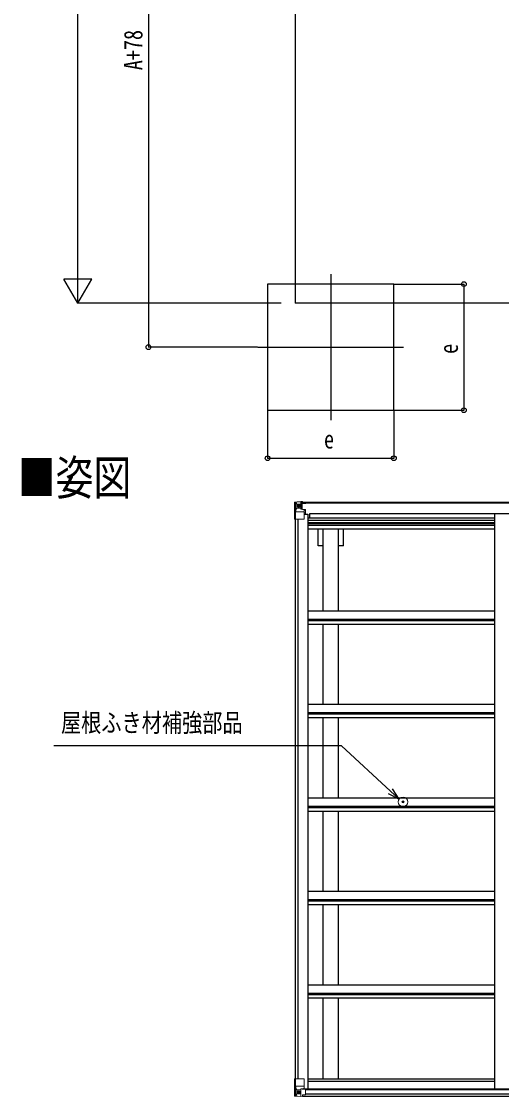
# Model space of a CAD drawing. Units: millimetres, scale not verified. Extents: x -10512 to 10512, y -7425 to 7425.
# Drawn here: x -2938 to -1226, y -417 to 3419 of the extents above; entities that cross this region are included whole.
import ezdxf
from ezdxf.enums import TextEntityAlignment as Align

# ---------------------------------------------------------------- set-up
doc = ezdxf.new("R2010")
doc.units = ezdxf.units.MM
doc.header["$LTSCALE"] = 30
for name, color, linetype in [('0-2_USER1', 3, 'Continuous'), ('0-3_YKK_12', 2, 'Continuous'), ('0-5_YKK_A1', 4, 'Continuous'), ('0-6_YKK_D', 6, 'Continuous')]:
    doc.layers.add(name, color=color, linetype=linetype)
doc.layers.add('0-4_YKK_13', color=4, linetype='Continuous', lineweight=18)
doc.styles.add('ＭＳ ゴシック', font='')
doc.styles.get('ＭＳ ゴシック').set_extended_font_data('MS Gothic')

msp = doc.modelspace()

# ---------------------------------------------------------------- linework, layer by layer
at = {"layer": '0-3_YKK_12'}
for p, q in [((-1834.87, 2516.82), (-1834.87, 1996.82)), ((-2094.87, 2256.82), (-1574.87, 2256.82))]:
    msp.add_line(p, q, dxfattribs=at)
at = {"layer": '0-4_YKK_13'}
for p, q in [((-1963.87, 1703.32), (-1963.87, 1703.28)), ((-1962.93, 1704.32), (-1962.93, 1704.32)), ((-1962.93, 1704.27), (-1962.93, 1704.31)), ((-1953.96, 1704.7), (-1961.88, 1704.23)), ((-1961.02, 1703.26), (-1961.02, 1703.19)), ((-1961.02, 1642.61), (-1961.02, 1703.19)), ((-1957.05, 1699.82), (-1959.79, 1703.48)), ((-1956.2, 1696.31), (-1953.87, 1696.37)), ((-1956.2, 1682.84), (-1956.2, 1696.31)), ((-1941.87, 1705.49), (-1953.87, 1704.71)), ((-1953.87, 1696.36), (-1941.87, 1696.36)), ((-1948.39, 1689.17), (-1948.39, 1688.21)), ((-1942.87, 1696.36), (-1941.87, 1696.36)), ((-1935.37, 1706), (-1941.87, 1705.61)), ((-1941.87, 1679.51), (-1941.87, 1705.61)), ((-1941.87, 1704.72), (-1935.37, 1705.12)), ((-1940.37, 1699.9), (-1941.87, 1699.9)), ((-1940.37, 1696.36), (-1941.87, 1696.36)), ((-1935.37, 1704.19), (-1940.37, 1704.11)), ((-1939.87, 1699.54), (-1940.37, 1699.54)), ((-1936.37, 1694.61), (-1940.37, 1694.61)), ((-1940.26, 1698.24), (-1936.37, 1698.24)), ((-1939.87, 1700.57), (-1939.87, 1698.61)), ((-1931.87, 1700.57), (-1939.87, 1700.57)), ((-1931.87, 1700.54), (-1939.87, 1700.54)), ((-1929.87, 1698.7), (-1939.87, 1698.61)), ((-1939.87, 1698.45), (-1939.87, 1698.61)), ((-1939.87, 1698.61), (-1939.87, 1698.61)), ((-1936.37, 1678.5), (-1936.37, 1698.47)), ((-1935.37, 1705.12), (-1935.37, 1706)), ((-1935.37, 1704.61), (-1935.37, 1705.12)), ((-1935.37, 1704.61), (-1935.37, 1704.19)), ((-1935.37, 1704.19), (-1935.37, 1703.38)), ((-1930.37, 1703.81), (-1930.37, 1703.38)), ((-1930.07, 1703.81), (-1930.37, 1703.81)), ((-1930.07, 1703.81), (-1928.38, 1703.38)), ((-1929.87, 1700.31), (-1924.87, 1700.31)), ((-1929.87, 1698.7), (-1929.87, 1700.31)), ((-1924.87, 1701.23), (-1924.87, 1700.31)), ((-1924.87, 1700.31), (-1923.87, 1700.31)), ((-1923.87, 1700.31), (-1923.87, 1701.23)), ((-1923.87, 1700.31), (-1923.87, 1698.74)), ((-1923.87, 1698.63), (-1923.87, 1698.74)), ((-1960.48, 1669.49), (-1956.34, 1681.57)), ((-1960.48, 1669.49), (-1953.87, 1669.27)), ((-1953.87, 1682.81), (-1956.2, 1682.84)), ((-1953.87, 1682.81), (-1941.87, 1682.81)), ((-1953.87, 1682.81), (-1953.87, 1682.81)), ((-1953.87, 1669.27), (-1929.87, 1669.27)), ((-1940.37, 1682.81), (-1941.87, 1682.81)), ((-1941.04, 1679.25), (-1930.69, 1677.6)), ((-1941.04, 1678.62), (-1941.04, 1679.25)), ((-1930.69, 1676.96), (-1941.04, 1678.62)), ((-1936.37, 1686.4), (-1940.37, 1686.4)), ((-1930.69, 1677.6), (-1930.69, 1676.96)), ((-1930.42, 1677.52), (-1926.37, 1677.48)), ((-1929.87, 1643.61), (-1929.87, 1676.7)), ((-1925.37, 1665.61), (-1929.87, 1665.61)), ((-1925.37, 1677.48), (-1926.37, 1677.48)), ((-1926.37, 1675.75), (-1925.37, 1675.76)), ((-1925.37, 1661.26), (-1925.37, 1677.48)), ((-1961.02, 1642.61), (-1930.87, 1642.61)), ((-1579.29, 634.95), (-1578.18, 634.97)), ((-1579.29, 633.95), (-1578.18, 633.93)), ((-1578.18, 634.97), (-1577.66, 635.07)), ((-1578.18, 633.93), (-1577.66, 633.83)), ((-1577.56, 635.59), (-1577.66, 635.07)), ((-1577.56, 633.31), (-1577.66, 633.83)), ((-1577.54, 636.69), (-1577.56, 635.59)), ((-1577.54, 632.2), (-1577.56, 633.31)), ((-1576.54, 636.69), (-1576.52, 635.59)), ((-1576.54, 632.2), (-1576.52, 633.31)), ((-1576.52, 635.59), (-1576.42, 635.07)), ((-1576.52, 633.31), (-1576.42, 633.83)), ((-1575.91, 634.97), (-1576.42, 635.07)), ((-1575.91, 633.93), (-1576.42, 633.83)), ((-1574.8, 634.95), (-1575.91, 634.97)), ((-1574.8, 633.95), (-1575.91, 633.93)), ((-1963.87, -353.37), (-1930.87, -353.37)), ((-1963.87, -414.08), (-1963.87, -353.37)), ((-1961.02, -353.37), (-1961.02, -413.95)), ((-1960.48, -380.25), (-1953.87, -380.04)), ((-1960.48, -380.25), (-1956.34, -392.34)), ((-1953.87, -380.04), (-1929.87, -380.04)), ((-1929.87, -354.37), (-1929.87, -387.47)), ((-1962.93, -415.04), (-1962.93, -415.08)), ((-1953.96, -415.47), (-1961.88, -414.99)), ((-1961.02, -414.02), (-1961.02, -413.95)), ((-1957.05, -410.58), (-1959.79, -414.25)), ((-1953.87, -393.57), (-1956.2, -393.6)), ((-1956.2, -393.6), (-1956.2, -407.07)), ((-1956.2, -407.07), (-1953.87, -407.13)), ((-1953.87, -393.57), (-1953.87, -393.57)), ((-1941.87, -393.57), (-1953.87, -393.57)), ((-1953.87, -407.13), (-1941.87, -407.13)), ((-1941.87, -416.26), (-1953.87, -415.47)), ((-1949.35, -399.93), (-1949.35, -398.97)), ((-1941.87, -389.58), (-1935.37, -389.58)), ((-1941.87, -389.58), (-1941.87, -416.37)), ((-1930.69, -387.73), (-1941.04, -389.38)), ((-1941.04, -389.38), (-1941.04, -389.58)), ((-1938.34, -389.58), (-1930.69, -388.36)), ((-1935.37, -389.58), (-1926.37, -389.62)), ((-1935.37, -416.77), (-1935.37, -410.82)), ((-1926.37, -411.4), (-1935.37, -411.45)), ((-1930.69, -388.36), (-1930.69, -387.73)), ((-1925.37, -390.53), (-1925.37, -410.68))]:
    msp.add_line(p, q, dxfattribs=at)
for points in [[(-1963.87, 1703.28), (-1963.87, 1642.61), (-1961.02, 1642.61)], [(-1962.93, 1704.32), (-1953.87, 1704.87), (-1941.87, 1705.61)], [(-1950.31, 1690.13), (-1951.27, 1690.13), (-1951.27, 1691.09), (-1950.31, 1691.09)], [(-1949.35, 1692.05), (-1949.35, 1693.01), (-1948.39, 1693.01), (-1948.39, 1692.05)], [(-1948.39, 1688.21), (-1949.35, 1688.21), (-1949.35, 1689.17)], [(-1947.43, 1691.09), (-1946.47, 1691.09), (-1946.47, 1690.13), (-1947.43, 1690.13)], [(-1935.37, 1704.61), (-1940.37, 1704.61), (-1940.37, 1679.14)], [(-1939.87, 1699.54), (-1931.87, 1699.54), (-1931.87, 1701.23)], [(-1924.87, 1698.58), (-1939.87, 1698.45), (-1939.87, 1698.45)], [(-1929.87, 1698.7), (-1929.87, 1698.69), (-1923.87, 1698.74)], [(-1926.37, 1677.48), (-1926.37, 1675.75), (-1929.87, 1675.73)], [(-1962.93, -415.08), (-1953.87, -415.64), (-1935.37, -416.77)], [(-1950.31, -401.85), (-1951.27, -401.85), (-1951.27, -400.89), (-1950.31, -400.89)], [(-1949.35, -398.97), (-1948.39, -398.97), (-1948.39, -399.93)], [(-1948.39, -402.81), (-1948.39, -403.77), (-1949.35, -403.77), (-1949.35, -402.81)], [(-1947.43, -400.89), (-1946.47, -400.89), (-1946.47, -401.85), (-1947.43, -401.85)], [(-1925.37, -410.68), (-1925.38, -410.79), (-1935.37, -410.82)]]:
    msp.add_lwpolyline(points, dxfattribs=at)
for centre, radius in [((-1948.87, 1690.61), 5.3), ((-1577.04, 634.45), 17), ((-1577.04, 634.45), 4), ((-1948.87, -401.37), 5.3)]:
    msp.add_circle(centre, radius, dxfattribs=at)
for centre, radius, start, end in [((-1962.87, 1703.32), 0.999, 93.4424, 179.95083), ((-1962.87, 1703.32), 1, 93.50017, 180.00079), ((-1962.87, 1703.28), 0.999, 93.4424, 179.95083), ((-1961.71, 1716.93), 12.7, 269.24466, 275.10311), ((-1959.74, 1703.31), 1.28, 131.17831, 182.45895), ((-1950.31, 1692.05), 0.96, 270, 0), ((-1950.31, 1689.17), 0.96, 0, 90), ((-1947.43, 1692.05), 0.96, 180, 270), ((-1947.43, 1689.17), 0.96, 90, 180), ((-1939.87, 1701.07), 0.5, 179.99802, 269.99691), ((-1939.87, 1701.04), 0.5, 180.00109, 270.00109), ((-1939.87, 1698.11), 0.5, 90.52895, 180.04464), ((-1939.85, 1697.93), 0.513, 91.88028, 181.04707), ((-1924.73, 1706.27), 7.69, 268.96999, 276.43426), ((-1940.93, 1680.18), 0.937, 182.32209, 263.26766), ((-1940.93, 1679.55), 0.937, 182.32209, 263.26766), ((-1930.8, 1676.67), 0.937, 2.32209, 83.26766), ((-1930.8, 1676.03), 0.937, 2.32209, 83.26766), ((-1930.87, 1643.61), 1, 270, 0), ((-1577.04, 634.45), 2.3, 167.44414, 192.55586), ((-1577.04, 634.45), 2.3, 77.44414, 102.55586), ((-1577.04, 634.45), 2.3, 257.44414, 282.55586), ((-1577.04, 634.45), 2.3, 347.44414, 12.55586), ((-1930.87, -354.37), 1, 0, 90), ((-1962.87, -414.04), 0.999, 180.04917, 266.5576), ((-1962.87, -414.08), 0.999, 180.04917, 266.5576), ((-1962.87, -414.08), 1, 179.99921, 266.49983), ((-1961.71, -427.69), 12.7, 84.89689, 90.75534), ((-1959.74, -414.08), 1.28, 177.54105, 228.82169), ((-1950.31, -399.93), 0.96, 270, 0), ((-1950.31, -402.81), 0.96, 0, 90), ((-1947.43, -399.93), 0.96, 180, 270), ((-1947.43, -402.81), 0.96, 90, 180), ((-1940.93, -390.31), 0.937, 96.73234, 129.06602), ((-1930.8, -386.8), 0.937, 276.73234, 357.67791), ((-1930.8, -387.43), 0.937, 276.73234, 357.67791)]:
    msp.add_arc(centre, radius, start, end, dxfattribs=at)
for centre, major_axis, ratio, start_param, end_param in [((-1761.93, 1716.63), (201, 12.36), 0.060933, 3.1373463, 3.1378449), ((-1960.93, 1704.4), (2, 0.12), 0.060933, 3.1378449, 4.2119296), ((-1960.74, 1701.3), (-0.02, 3), 0.466854, 5.5234897, 6.1575023), ((-1959.07, 1696.23), (0.03, 5), 0.573921, 4.7320603, 5.5159136), ((-2035.62, 1696.36), (81.75, 0), 0.061163, 0, 0.0007725), ((-1959.76, 1671.84), (0.85, 2.32), 0.403757, 2.3087461, 3.2744049), ((-1957.6, 1682.86), (0, 3), 0.468246, 4.2703918, 4.7058971), ((-1959.76, -382.6), (0.85, -2.32), 0.403757, 3.0087805, 3.9744392), ((-1960.93, -415.16), (2, -0.12), 0.060933, 2.0712557, 3.1453404), ((-1761.93, -427.39), (201, -12.36), 0.060933, 3.1453404, 3.145839), ((-1960.74, -412.06), (-0.02, -3), 0.466854, 0.125683, 0.7596956), ((-1959.07, -406.99), (0.03, -5), 0.573921, 0.7672717, 1.551125), ((-1957.6, -393.62), (0, -3), 0.468246, 1.5772882, 2.0127935), ((-2035.62, -407.13), (81.75, 0), 0.061163, 6.2824128, 6.2831853), ((-1926.37, -390.52), (1, -0.021), 0.906239, 0.0187047, 1.589501), ((-1926.37, -410.69), (1, 0.012), 0.707053, 4.7036637, 6.124411)]:
    msp.add_ellipse(centre, major_axis=major_axis, ratio=ratio, start_param=start_param, end_param=end_param, dxfattribs=at)
at = {"layer": '0-5_YKK_A1'}
for p, q in [((-1961.87, 4531.62), (-1961.87, 2413.24)), ((942.13, 2413.24), (-1961.87, 2413.24)), ((-1940.37, 1703.38), (920.63, 1703.38)), ((-1940.37, 1701.23), (920.63, 1701.23)), ((-1929.87, 1661.26), (-1916.87, 1661.26)), ((-1916.87, 1661.26), (-1916.87, -389.39)), ((-1909.37, 1647.58), (-1909.37, 1663.09)), ((-1909.37, 1663.09), (889.63, 1663.09)), ((-1250.87, 1663.07), (-1250.87, -389.39)), ((-1961.87, 1642.61), (-1961.87, -353.37)), ((-1952.17, 1642.61), (-1952.17, -353.37)), ((-1916.87, 1647.58), (-1250.87, 1647.58)), ((-1916.87, 1639.18), (-1250.87, 1639.18)), ((-1916.87, 1630.98), (-1250.87, 1630.98)), ((-1916.87, 1627.05), (-1250.87, 1627.05)), ((-1916.87, 1621.97), (-1250.87, 1621.97)), ((-1916.87, 1608.97), (-1250.87, 1608.97)), ((-1880.07, 1547.38), (-1880.07, 1608.97)), ((-1862.37, 1315.96), (-1862.37, 1608.97)), ((-1807.37, 1315.96), (-1807.37, 1608.97)), ((-1789.67, 1547.38), (-1789.67, 1608.97)), ((-1862.37, 1547.38), (-1880.07, 1547.38)), ((-1789.67, 1547.38), (-1807.37, 1547.38)), ((-1916.84, 1315.96), (-1250.87, 1315.96)), ((-1916.84, 1286.23), (-1250.87, 1286.23)), ((-1916.84, 1281.68), (-1250.87, 1281.68)), ((-1916.84, 1268.67), (-1250.87, 1268.67)), ((-1862.37, 982.47), (-1862.37, 1268.67)), ((-1807.37, 982.47), (-1807.37, 1268.67)), ((-1916.87, 982.47), (-1250.9, 982.47)), ((-1916.87, 952.73), (-1250.9, 952.73)), ((-1916.87, 948.18), (-1250.9, 948.18)), ((-1916.87, 935.17), (-1250.9, 935.17)), ((-1862.37, 648.97), (-1862.37, 935.17)), ((-1807.37, 648.97), (-1807.37, 935.17)), ((-1916.84, 648.97), (-1250.87, 648.97)), ((-1916.84, 619.23), (-1250.87, 619.23)), ((-1916.84, 614.69), (-1250.87, 614.69)), ((-1916.84, 601.67), (-1250.87, 601.67)), ((-1862.37, 315.47), (-1862.37, 601.67)), ((-1807.37, 315.47), (-1807.37, 601.67)), ((-1916.84, 315.47), (-1250.87, 315.47)), ((-1916.84, 285.74), (-1250.87, 285.74)), ((-1916.84, 281.19), (-1250.87, 281.19)), ((-1916.84, 268.18), (-1250.87, 268.18)), ((-1862.37, -18.02), (-1862.37, 268.18)), ((-1807.37, -18.02), (-1807.37, 268.18)), ((-1916.87, -18.02), (-1250.9, -18.02)), ((-1916.87, -47.76), (-1250.9, -47.76)), ((-1916.87, -52.31), (-1250.9, -52.31)), ((-1916.87, -65.32), (-1250.9, -65.32)), ((-1862.37, -353.22), (-1862.37, -65.32)), ((-1807.37, -353.22), (-1807.37, -65.32)), ((-1916.87, -353.22), (-1250.87, -353.22)), ((-1916.87, -361.57), (-1250.87, -361.57)), ((-1937.13, -389.39), (917.4, -389.39)), ((-1935.37, -415.17), (915.63, -415.17)), ((-1925.37, -391.65), (905.63, -391.65)), ((-1925.37, -407.27), (905.63, -407.27))]:
    msp.add_line(p, q, dxfattribs=at)
msp.add_lwpolyline([(-2059.87, 2031.82), (-1609.87, 2031.82), (-1609.87, 2481.82), (-2059.87, 2481.82)], close=True, dxfattribs=at)
at = {"layer": '0-6_YKK_D'}
for p, q in [((-2484.87, 4453.82), (-2484.87, 2256.82)), ((-2736.87, 2513.24), (-2736.87, 4431.62)), ((-2736.87, 2413.24), (-2736.87, 2586.44)), ((-2736.87, 2413.24), (-2786.87, 2499.84)), ((-2686.87, 2499.84), (-2786.87, 2499.84)), ((-2736.87, 2413.24), (-2686.87, 2499.84)), ((-1608.87, 2481.82), (-1358.87, 2481.82)), ((-1359.87, 2481.82), (-1359.87, 2031.82)), ((-2011.87, 2413.24), (-2737.87, 2413.24)), ((-2095.87, 2256.82), (-2485.87, 2256.82)), ((-2059.87, 2030.82), (-2059.87, 1859.37)), ((-1609.87, 2030.82), (-1609.87, 1859.37)), ((-1608.87, 2031.82), (-1358.87, 2031.82)), ((-2059.87, 1860.37), (-1609.87, 1860.37))]:
    msp.add_line(p, q, dxfattribs=at)
for points in [[(-1590.92, 644.27), (-1622.11, 673.14), (-1795.97, 834.07), (-2821.93, 834.07)], [(-1629.84, 664.79), (-1590.92, 644.27), (-1614.37, 681.5)]]:
    msp.add_lwpolyline(points, dxfattribs=at)
for centre in [(-1359.87, 2481.82), (-2484.87, 2256.82), (-1359.87, 2031.82), (-2059.87, 1860.37), (-1609.87, 1860.37)]:
    msp.add_circle(centre, 8.5, dxfattribs=at)

# ---------------------------------------------------------------- texts
at = {"layer": '0-2_USER1', "style": 'ＭＳ ゴシック', "width": 0.8}
msp.add_text('■姿図', height=123.8, dxfattribs=at).set_placement((-2951.09, 1692.22), align=Align.BOTTOM_LEFT)
at = {"layer": '0-6_YKK_D', "style": 'ＭＳ ゴシック', "width": 0.8}
for s, p in [('A+78', (-2486.53, 3244.92)), ('e', (-1361.53, 2232.82))]:
    msp.add_text(s, height=65.98, rotation=90, dxfattribs=at).set_placement(p, align=Align.BOTTOM_LEFT)
for s, p in [('e', (-1858.87, 1875.37)), ('屋根ふき材補強部品', (-2796.96, 864.05))]:
    msp.add_text(s, height=65.98, dxfattribs=at).set_placement(p, align=Align.BOTTOM_LEFT)

doc.saveas('drawing.dxf')
